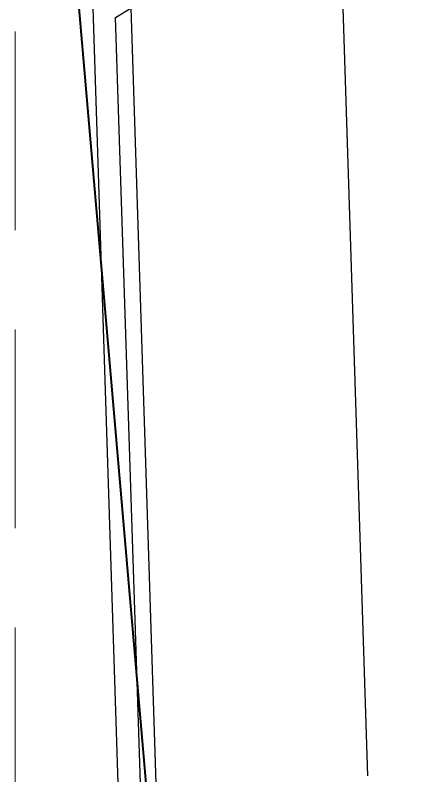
# Model space of a CAD drawing. Header units: inches. Extents: x -5337 to 1057, y 15227 to 19227.
# Drawn here: x -3735.9 to -3691.4, y 16034 to 16120.1 of the extents above; entities that cross this region are included whole.
import ezdxf

# ---------------------------------------------------------------- set-up
doc = ezdxf.new("R2010")
doc.units = ezdxf.units.IN
doc.header["$LTSCALE"] = 150
doc.header["$MEASUREMENT"] = 0
doc.linetypes.add('HIDDEN', pattern=[0.375, 0.25, -0.125])
for name, color, linetype in [('grid', 7, 'HIDDEN'), ('Level 28', 7, 'Continuous'), ('PAVING', 7, 'Continuous'), ('STORM', 7, 'Continuous')]:
    doc.layers.add(name, color=color, linetype=linetype)

msp = doc.modelspace()

# ---------------------------------------------------------------- linework, layer by layer
at = {"layer": 'grid', "color": 252, "linetype": 'HIDDEN', "lineweight": 0, "ltscale": 0.6}
msp.add_line((-3735.894, 19121.984), (-3735.894, 15630.294), dxfattribs=at)
at = {"layer": 'Level 28', "color": 250, "linetype": 'Continuous', "lineweight": 40}
msp.add_line((-3718.895, 16008.152), (-3731.664, 16156.136), dxfattribs=at)
at = {"layer": 'PAVING'}
for p, q in [((-3699.176, 16133.199), (-3695.955, 16033.96)), ((-3723.169, 16132.595), (-3717.51, 15958.228))]:
    msp.add_line(p, q, dxfattribs=at)
at = {"layer": 'STORM', "color": 5}
for p, q in [((-3722.574, 15982.685), (-3730.05, 16213.043)), ((-3724.523, 16119.815), (-3691.407, 16140.395)), ((-3720.076, 15982.767), (-3724.523, 16119.815))]:
    msp.add_line(p, q, dxfattribs=at)

doc.saveas('drawing.dxf')
